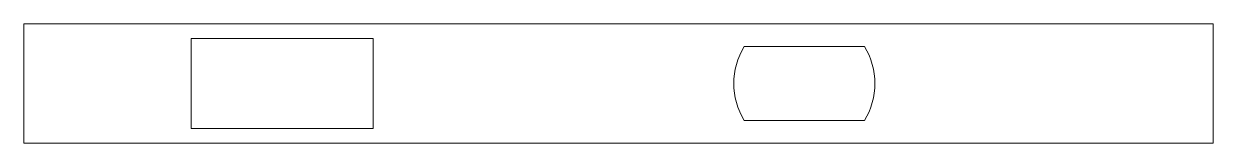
# Model space of a CAD drawing. Header units: millimetres. Extents: x -160 to 160, y -16 to 16.
import ezdxf

# ---------------------------------------------------------------- set-up
doc = ezdxf.new("R2010")
doc.units = ezdxf.units.MM

msp = doc.modelspace()

# ---------------------------------------------------------------- linework, layer by layer
at = {"color": 7, "linetype": 'Continuous', "lineweight": 15}
for p, q in [((-160, -16.1), (-160, 16.1)), ((-160, 16.1), (160, 16.1)), ((160, 16.1), (160, -16.1)), ((-115, 12.1), (-115, -12.1)), ((-66, 12.1), (-115, 12.1)), ((-66, -12.1), (-66, 12.1)), ((66.16, 10), (33.84, 10)), ((-115, -12.1), (-66, -12.1)), ((33.84, -10), (66.16, -10)), ((-160, -16.1), (160, -16.1))]:
    msp.add_line(p, q, dxfattribs=at)
for start, end in [(148.2431, 211.7569), (328.2431, 31.7569)]:
    msp.add_arc((50, 0), 19, start, end, dxfattribs=at)

doc.saveas('drawing.dxf')
